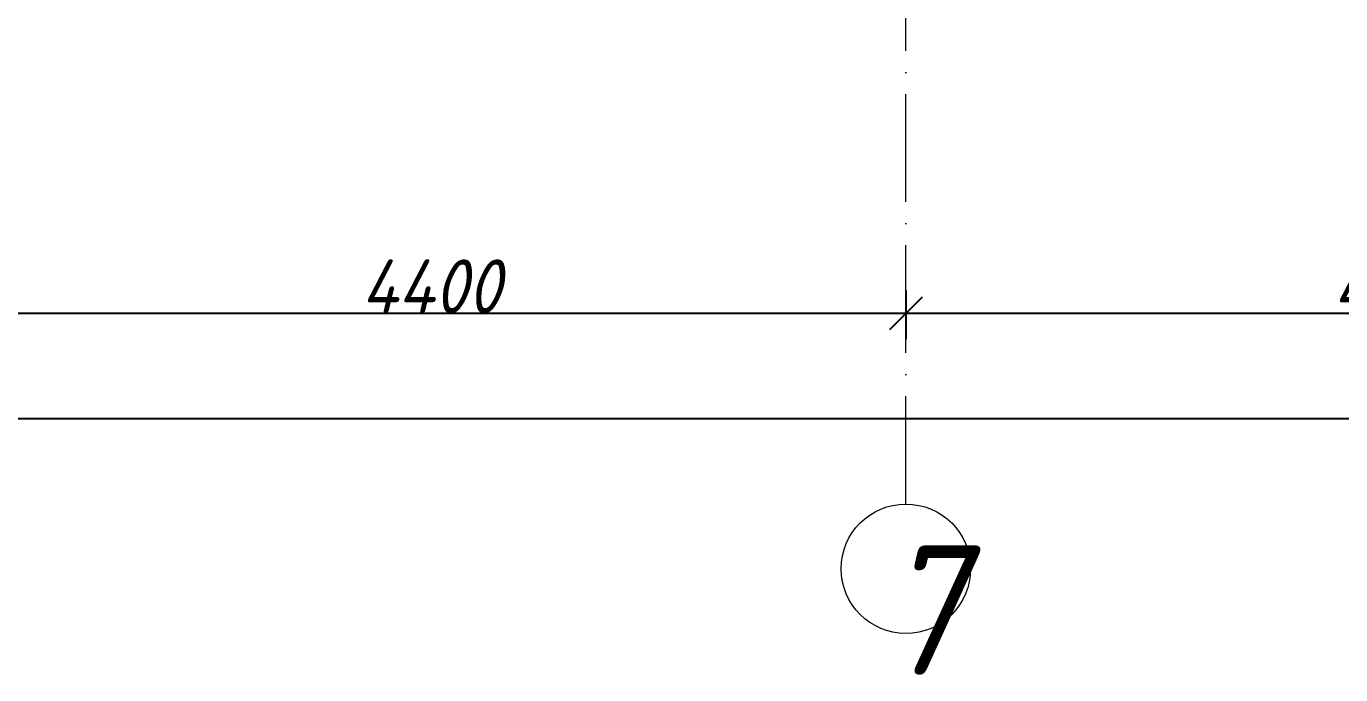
# Model space of a CAD drawing. Header units: millimetres. Extents: x -12989 to 629078, y -109036 to 555275.
# Drawn here: x 518788 to 524878, y 260618 to 263623 of the extents above; entities that cross this region are included whole.
import ezdxf

# ---------------------------------------------------------------- set-up
doc = ezdxf.new("R2010")
doc.units = ezdxf.units.MM
doc.linetypes.add('50_200_ШТРИХ_1Т_ш5_п1_п1_', pattern=[700, 500, -100, 0, -100])
for name, color, linetype, lineweight in [('A-____-____-DIMS', 7, 'Continuous', 9), ('S-GRID-____-IDEN', 7, 'Continuous', 9), ('S-GRID-____-OTLN-1', 7, '50_200_ШТРИХ_1Т_ш5_п1_п1_', 9)]:
    doc.layers.add(name, color=color, linetype=linetype, lineweight=lineweight)
doc.styles.add('ISOCPEUR_I', font='isocpeui.ttf', dxfattribs={"width": 0.9, "height": 2.5})
doc.styles.add('ISOCPEUR_I_9', font='isocpeui.ttf', dxfattribs={"width": 0.9, "height": 250})
doc.dimstyles.new('ISO-2_5_0_9К_БОЛЬШОЙ_ОСИ', dxfattribs={"dimscale": 304.8, "dimtxt": 248.995294, "dimasz": 0.492126, "dimexe": 0.393701, "dimexo": 0, "dimgap": 0, "dimtad": 1, "dimdec": 0, "dimzin": 0, "dimdsep": 46, "dimtxsty": 'ISOCPEUR_I_9', "dimblk1": 'OBLIQUE', "dimblk2": 'OBLIQUE', "dimsah": 1, "dimcen": 0.09, "dimdle": 0.393701, "dimazin": 0, "dimtfac": 1, "dimtdec": 4, "dimtix": 1, "dimtmove": 0, "dimatfit": 3, "dimfxl": 1, "dimtvp": 1, "dimtolj": 1, "dimtzin": 0, "dimarcsym": 2})

# ---------------------------------------------------------------- blocks, each defined once
blk = doc.blocks.new('Ось сетки - Круг_Ø6_00__ISO-2_5_0_9K_-25732049-АР1_План отверстий 1 этажа в осях 1-64_А-ГГ')
at = {"layer": 'S-GRID-____-IDEN'}
blk.add_circle((0, 0), 3, dxfattribs=at)
blk = doc.blocks.new('_Oblique')
at = {"color": 0, "linetype": 'ByBlock', "lineweight": -2}
blk.add_line((-0.5, -0.5), (0.5, 0.5), dxfattribs=at)
blk = doc.blocks.new('*D5735')
at = {"layer": 'A-____-____-DIMS', "color": 0, "lineweight": -2, "transparency": 16777216}
for p, q in [((518463.3, 262399), (518463.3, 262173)), ((522863.3, 262399), (522863.3, 262173)), ((518343.3, 262293), (522983.3, 262293))]:
    blk.add_line(p, q, dxfattribs=at)
at = {"layer": 'Defpoints', "color": 0, "transparency": 16777216}
for p in [(518463.3, 262399), (522863.3, 262399), (522863.3, 262293)]:
    blk.add_point(p, dxfattribs=at)
at = {"layer": 'A-____-____-DIMS', "color": 0, "lineweight": -2, "transparency": 16777216, "xscale": 150, "yscale": 150, "zscale": 150, "rotation": 180}
blk.add_blockref('_Oblique', (518463.3, 262293), dxfattribs=at)
at = {"layer": 'A-____-____-DIMS', "color": 0, "lineweight": -2, "transparency": 16777216, "xscale": 150, "yscale": 150, "zscale": 150}
blk.add_blockref('_Oblique', (522863.3, 262293), dxfattribs=at)
at = {"layer": 'A-____-____-DIMS', "color": 0, "transparency": 16777216, "insert": (520663.3, 262418), "char_height": 250, "width": 804.446, "attachment_point": 5, "style": 'ISOCPEUR_I_9'}
blk.add_mtext('\\A1;4400', dxfattribs=at)
blk = doc.blocks.new('*D5736')
at = {"layer": 'A-____-____-DIMS', "color": 0, "lineweight": -2, "transparency": 16777216}
for p, q in [((522863.3, 262399), (522863.3, 262173)), ((527463.3, 262399), (527463.3, 262173)), ((522743.3, 262293), (527583.3, 262293))]:
    blk.add_line(p, q, dxfattribs=at)
at = {"layer": 'Defpoints', "color": 0, "transparency": 16777216}
for p in [(522863.3, 262399), (527463.3, 262399), (527463.3, 262293)]:
    blk.add_point(p, dxfattribs=at)
at = {"layer": 'A-____-____-DIMS', "color": 0, "lineweight": -2, "transparency": 16777216, "xscale": 150, "yscale": 150, "zscale": 150, "rotation": 180}
blk.add_blockref('_Oblique', (522863.3, 262293), dxfattribs=at)
at = {"layer": 'A-____-____-DIMS', "color": 0, "lineweight": -2, "transparency": 16777216, "xscale": 150, "yscale": 150, "zscale": 150}
blk.add_blockref('_Oblique', (527463.3, 262293), dxfattribs=at)
at = {"layer": 'A-____-____-DIMS', "color": 0, "transparency": 16777216, "insert": (525163.3, 262418), "char_height": 250, "width": 781.462, "attachment_point": 5, "style": 'ISOCPEUR_I_9'}
blk.add_mtext('\\A1;4600', dxfattribs=at)
blk = doc.blocks.new('*D5763')
at = {"layer": 'A-____-____-DIMS', "color": 0, "lineweight": -2, "transparency": 16777216}
for p, q in [((510663.3, 261910.8), (510663.3, 261684.8)), ((614163.3, 261910.8), (614163.3, 261684.8)), ((510543.3, 261804.8), (614283.3, 261804.8))]:
    blk.add_line(p, q, dxfattribs=at)
at = {"layer": 'Defpoints', "color": 0, "transparency": 16777216}
for p in [(510663.3, 261910.8), (614163.3, 261910.8), (614163.3, 261804.8)]:
    blk.add_point(p, dxfattribs=at)
at = {"layer": 'A-____-____-DIMS', "color": 0, "lineweight": -2, "transparency": 16777216, "xscale": 150, "yscale": 150, "zscale": 150, "rotation": 180}
blk.add_blockref('_Oblique', (510663.3, 261804.8), dxfattribs=at)
at = {"layer": 'A-____-____-DIMS', "color": 0, "lineweight": -2, "transparency": 16777216, "xscale": 150, "yscale": 150, "zscale": 150}
blk.add_blockref('_Oblique', (614163.3, 261804.8), dxfattribs=at)
at = {"layer": 'A-____-____-DIMS', "color": 0, "transparency": 16777216, "insert": (562413.3, 261929.8), "char_height": 250, "width": 1080.257, "attachment_point": 5, "style": 'ISOCPEUR_I_9'}
blk.add_mtext('\\A1;103500', dxfattribs=at)

msp = doc.modelspace()

# ---------------------------------------------------------------- linework, layer by layer
at = {"layer": 'S-GRID-____-OTLN-1'}
msp.add_line((522863.3109, 261408.8852), (522863.3109, 315772.4512), dxfattribs=at)

# ---------------------------------------------------------------- block references
at = {"layer": 'S-GRID-____-IDEN', "xscale": 99.99999999999993, "yscale": 99.99999999999993, "zscale": 99.99999999999993}
msp.add_blockref('Ось сетки - Круг_Ø6_00__ISO-2_5_0_9K_-25732049-АР1_План отверстий 1 этажа в осях 1-64_А-ГГ', (522863.3109, 261108.8852), dxfattribs=at)

# ---------------------------------------------------------------- texts
at = {"layer": 'S-GRID-____-IDEN', "insert": (522741.6326, 261217.6599), "char_height": 600, "width": 202.02525, "attachment_point": 1, "style": 'ISOCPEUR_I'}
msp.add_mtext('\\fISOCPEUR|b0|i1|c204|p34|;\\W.9;7', dxfattribs=at)

# ---------------------------------------------------------------- dimensions: what is measured, and where the dimension line sits
at = {"layer": 'A-____-____-DIMS'}
for base, p1, p2, override, picture, middle in [((522863.3109, 262292.9686), (518463.3109, 262399.0346), (522863.3109, 262399.0346), {"dimpost": '<>', "dimfxl": 4400}, '*D5735', (520663.3109, 262417.9686)), ((527463.3109, 262292.9686), (522863.3109, 262399.0346), (527463.3109, 262399.0346), {"dimpost": '<>', "dimfxl": 4600}, '*D5736', (525163.3109, 262417.9686)), ((614163.3109, 261804.7615), (510663.3109, 261910.8275), (614163.3109, 261910.8275), {"dimpost": '<>', "dimfxl": 103500}, '*D5763', (562413.3109, 261929.7615))]:
    dim = msp.add_linear_dim(base=base, p1=p1, p2=p2, dimstyle='ISO-2_5_0_9К_БОЛЬШОЙ_ОСИ', override=override, dxfattribs=at)
    dim.commit()
    dim.dimension.update_dxf_attribs({"geometry": picture, "text_midpoint": middle})

doc.saveas('drawing.dxf')
